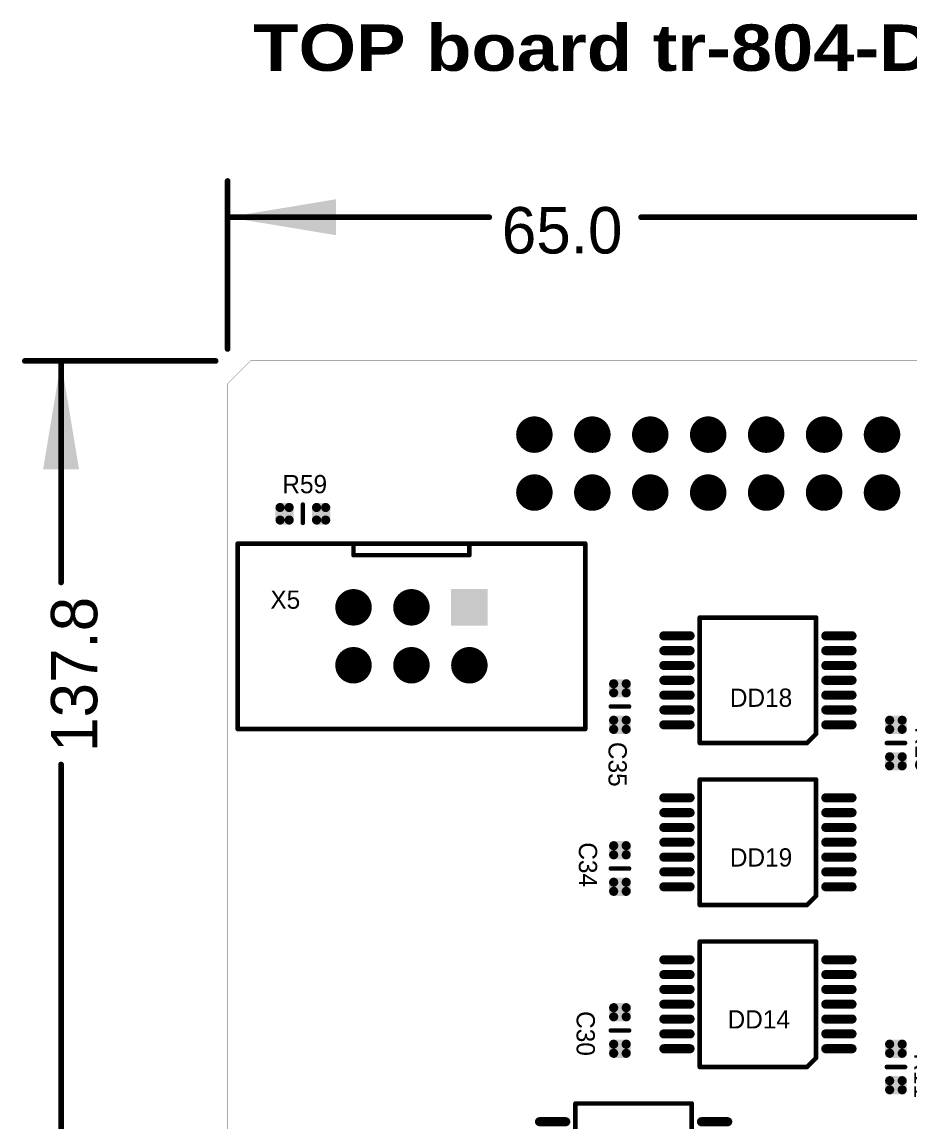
# Model space of a CAD drawing. Extents: x 199 to 362, y 337 to 503.
# Drawn here: x 199.39 to 238.36, y 454.3 to 502.56 of the extents above; entities that cross this region are included whole.
import ezdxf

# ---------------------------------------------------------------- set-up
doc = ezdxf.new("R2010")
doc.units = 0
doc.header["$MEASUREMENT"] = 0
for name, color, linetype in [('BOARD', 250, 'Continuous'), ('TOP', 254, 'Continuous'), ('TOP_ASSY', 253, 'Continuous'), ('TOP_SILK', 250, 'Continuous')]:
    doc.layers.add(name, color=color, linetype=linetype)

# ---------------------------------------------------------------- blocks, each defined once
blk = doc.blocks.new('UNIT_DISC')
at = {"linetype": 'Continuous', "const_width": 0.5}
blk.add_lwpolyline([(0.25, 0, 1), (-0.25, 0, 1)], format="xyb", close=True, dxfattribs=at)
blk = doc.blocks.new('0603_1605')
at = {"layer": 'TOP_ASSY', "linetype": 'Continuous', "const_width": 0.0001}
for points in [[(210.1, 481.9), (210.1, 480.1)], [(210.1, 481.9), (213.3, 481.9)], [(213.3, 481.9), (213.3, 480.1)], [(210.1, 480.1), (213.3, 480.1)]]:
    blk.add_lwpolyline(points, dxfattribs=at)
at = {"layer": 'TOP_SILK', "linetype": 'Continuous', "const_width": 0.2}
blk.add_lwpolyline([(211.7, 481.4), (211.7, 480.6)], dxfattribs=at)
at = {"layer": 'TOP_ASSY', "xscale": 0.0001, "yscale": 0.0001, "zscale": 0.0001}
for p in [(210.1, 481.9), (210.1, 481.9), (213.3, 481.9), (213.3, 481.9), (210.1, 480.1), (210.1, 480.1), (213.3, 480.1), (213.3, 480.1)]:
    blk.add_blockref('UNIT_DISC', p, dxfattribs=at)
at = {"layer": 'TOP_SILK', "xscale": 0.2, "yscale": 0.2, "zscale": 0.2}
for p in [(211.7, 481.4), (211.7, 480.6)]:
    blk.add_blockref('UNIT_DISC', p, dxfattribs=at)
blk = doc.blocks.new('SHAPE_RR_374_314_0_0_0_0')
for points in [[(-0.475, -0.2), (0.475, -0.2), (-0.475, 0.2), (0.475, 0.2)], [(-0.275, -0.4), (0.275, -0.4), (-0.275, 0.4), (0.275, 0.4)]]:
    blk.add_solid(points)
at = {"xscale": 0.4, "yscale": 0.4, "zscale": 0.4}
for p in [(-0.275, 0.2), (-0.275, -0.2), (0.275, 0.2), (0.275, -0.2)]:
    blk.add_blockref('UNIT_DISC', p, dxfattribs=at)
blk = doc.blocks.new('SMD80_95')
at = {"layer": 'TOP'}
blk.add_blockref('SHAPE_RR_374_314_0_0_0_0', (0, 0), dxfattribs=at)
blk = doc.blocks.new('R59')
blk.add_blockref('0603_1605', (0, 0))
at = {"rotation": 90}
for p in [(210.9, 481), (212.5, 481)]:
    blk.add_blockref('SMD80_95', p, dxfattribs=at)
at = {"layer": 'TOP_SILK'}
blk.add_text('R59', height=0.8, dxfattribs=at).set_placement((210.8, 481.9))
blk = doc.blocks.new('0603_1641')
at = {"layer": 'TOP_ASSY', "linetype": 'Continuous', "const_width": 0.0001}
for points in [[(224.7, 459.95), (226.5, 459.95)], [(224.7, 456.75), (224.7, 459.95)], [(226.5, 456.75), (226.5, 459.95)], [(224.7, 456.75), (226.5, 456.75)]]:
    blk.add_lwpolyline(points, dxfattribs=at)
at = {"layer": 'TOP_SILK', "linetype": 'Continuous', "const_width": 0.2}
blk.add_lwpolyline([(225.2, 458.35), (226, 458.35)], dxfattribs=at)
at = {"layer": 'TOP_ASSY', "xscale": 0.0001, "yscale": 0.0001, "zscale": 0.0001}
for p in [(224.7, 459.95), (224.7, 459.95), (226.5, 459.95), (226.5, 459.95), (224.7, 456.75), (224.7, 456.75), (226.5, 456.75), (226.5, 456.75)]:
    blk.add_blockref('UNIT_DISC', p, dxfattribs=at)
at = {"layer": 'TOP_SILK', "xscale": 0.2, "yscale": 0.2, "zscale": 0.2}
for p in [(225.2, 458.35), (226, 458.35)]:
    blk.add_blockref('UNIT_DISC', p, dxfattribs=at)
blk = doc.blocks.new('SMD80_95206')
at = {"layer": 'TOP'}
blk.add_blockref('SHAPE_RR_374_314_0_0_0_0', (0, 0), dxfattribs=at)
blk = doc.blocks.new('C30')
blk.add_blockref('0603_1641', (0, 0))
at = {"rotation": 180}
for name, p in [('SMD80_95206', (225.6, 459.15)), ('SMD80_95', (225.6, 457.55))]:
    blk.add_blockref(name, p, dxfattribs=at)
at = {"layer": 'TOP_SILK'}
blk.add_text('C30', height=0.8, rotation=270, dxfattribs=at).set_placement((223.7, 459.2))
blk = doc.blocks.new('0603_1669')
at = {"layer": 'TOP_ASSY', "linetype": 'Continuous', "const_width": 0.0001}
for points in [[(224.7, 474.15), (226.5, 474.15)], [(224.7, 470.95), (224.7, 474.15)], [(226.5, 470.95), (226.5, 474.15)], [(224.7, 470.95), (226.5, 470.95)]]:
    blk.add_lwpolyline(points, dxfattribs=at)
at = {"layer": 'TOP_SILK', "linetype": 'Continuous', "const_width": 0.2}
blk.add_lwpolyline([(225.2, 472.55), (226, 472.55)], dxfattribs=at)
at = {"layer": 'TOP_ASSY', "xscale": 0.0001, "yscale": 0.0001, "zscale": 0.0001}
for p in [(224.7, 474.15), (224.7, 474.15), (226.5, 474.15), (226.5, 474.15), (224.7, 470.95), (224.7, 470.95), (226.5, 470.95), (226.5, 470.95)]:
    blk.add_blockref('UNIT_DISC', p, dxfattribs=at)
at = {"layer": 'TOP_SILK', "xscale": 0.2, "yscale": 0.2, "zscale": 0.2}
for p in [(225.2, 472.55), (226, 472.55)]:
    blk.add_blockref('UNIT_DISC', p, dxfattribs=at)
blk = doc.blocks.new('C35')
blk.add_blockref('0603_1669', (0, 0))
at = {"rotation": 180}
for p in [(225.6, 473.35), (225.6, 471.75)]:
    blk.add_blockref('SMD80_95', p, dxfattribs=at)
at = {"layer": 'TOP_SILK'}
blk.add_text('C35', height=0.8, rotation=270, dxfattribs=at).set_placement((225.1, 471))
blk = doc.blocks.new('0603_1655')
at = {"layer": 'TOP_ASSY', "linetype": 'Continuous', "const_width": 0.0001}
for points in [[(224.7, 467.05), (226.5, 467.05)], [(224.7, 463.85), (224.7, 467.05)], [(226.5, 463.85), (226.5, 467.05)], [(224.7, 463.85), (226.5, 463.85)]]:
    blk.add_lwpolyline(points, dxfattribs=at)
at = {"layer": 'TOP_SILK', "linetype": 'Continuous', "const_width": 0.2}
blk.add_lwpolyline([(225.2, 465.45), (226, 465.45)], dxfattribs=at)
at = {"layer": 'TOP_ASSY', "xscale": 0.0001, "yscale": 0.0001, "zscale": 0.0001}
for p in [(224.7, 467.05), (224.7, 467.05), (226.5, 467.05), (226.5, 467.05), (224.7, 463.85), (224.7, 463.85), (226.5, 463.85), (226.5, 463.85)]:
    blk.add_blockref('UNIT_DISC', p, dxfattribs=at)
at = {"layer": 'TOP_SILK', "xscale": 0.2, "yscale": 0.2, "zscale": 0.2}
for p in [(225.2, 465.45), (226, 465.45)]:
    blk.add_blockref('UNIT_DISC', p, dxfattribs=at)
blk = doc.blocks.new('C34')
blk.add_blockref('0603_1655', (0, 0))
at = {"rotation": 180}
for p in [(225.6, 466.25), (225.6, 464.65)]:
    blk.add_blockref('SMD80_95', p, dxfattribs=at)
at = {"layer": 'TOP_SILK'}
blk.add_text('C34', height=0.8, rotation=270, dxfattribs=at).set_placement((223.8, 466.6))
blk = doc.blocks.new('0603_1764')
at = {"layer": 'TOP_ASSY', "linetype": 'Continuous', "const_width": 0.0001}
for points in [[(236.8, 458.35), (238.6, 458.35)], [(236.8, 455.15), (236.8, 458.35)], [(238.6, 455.15), (238.6, 458.35)], [(236.8, 455.15), (238.6, 455.15)]]:
    blk.add_lwpolyline(points, dxfattribs=at)
at = {"layer": 'TOP_SILK', "linetype": 'Continuous', "const_width": 0.2}
blk.add_lwpolyline([(237.3, 456.75), (238.1, 456.75)], dxfattribs=at)
at = {"layer": 'TOP_ASSY', "xscale": 0.0001, "yscale": 0.0001, "zscale": 0.0001}
for p in [(236.8, 458.35), (236.8, 458.35), (238.6, 458.35), (238.6, 458.35), (236.8, 455.15), (236.8, 455.15), (238.6, 455.15), (238.6, 455.15)]:
    blk.add_blockref('UNIT_DISC', p, dxfattribs=at)
at = {"layer": 'TOP_SILK', "xscale": 0.2, "yscale": 0.2, "zscale": 0.2}
for p in [(237.3, 456.75), (238.1, 456.75)]:
    blk.add_blockref('UNIT_DISC', p, dxfattribs=at)
blk = doc.blocks.new('SMD80_95205')
at = {"layer": 'TOP'}
blk.add_blockref('SHAPE_RR_374_314_0_0_0_0', (0, 0), dxfattribs=at)
blk = doc.blocks.new('R11')
blk.add_blockref('0603_1764', (0, 0))
at = {"rotation": 180}
for name, p in [('SMD80_95', (237.7, 457.55)), ('SMD80_95205', (237.7, 455.95))]:
    blk.add_blockref(name, p, dxfattribs=at)
at = {"layer": 'TOP_SILK'}
blk.add_text('R11', height=0.8, rotation=270, dxfattribs=at).set_placement((238.5, 457.35))
blk = doc.blocks.new('0603_1778')
at = {"layer": 'TOP_ASSY', "linetype": 'Continuous', "const_width": 0.0001}
for points in [[(236.8, 472.55), (238.6, 472.55)], [(236.8, 469.35), (236.8, 472.55)], [(238.6, 469.35), (238.6, 472.55)], [(236.8, 469.35), (238.6, 469.35)]]:
    blk.add_lwpolyline(points, dxfattribs=at)
at = {"layer": 'TOP_SILK', "linetype": 'Continuous', "const_width": 0.2}
blk.add_lwpolyline([(237.3, 470.95), (238.1, 470.95)], dxfattribs=at)
at = {"layer": 'TOP_ASSY', "xscale": 0.0001, "yscale": 0.0001, "zscale": 0.0001}
for p in [(236.8, 472.55), (236.8, 472.55), (238.6, 472.55), (238.6, 472.55), (236.8, 469.35), (236.8, 469.35), (238.6, 469.35), (238.6, 469.35)]:
    blk.add_blockref('UNIT_DISC', p, dxfattribs=at)
at = {"layer": 'TOP_SILK', "xscale": 0.2, "yscale": 0.2, "zscale": 0.2}
for p in [(237.3, 470.95), (238.1, 470.95)]:
    blk.add_blockref('UNIT_DISC', p, dxfattribs=at)
blk = doc.blocks.new('SMD80_9588')
at = {"layer": 'TOP'}
blk.add_blockref('SHAPE_RR_374_314_0_0_0_0', (0, 0), dxfattribs=at)
blk = doc.blocks.new('R15')
blk.add_blockref('0603_1778', (0, 0))
at = {"rotation": 180}
for name, p in [('SMD80_95', (237.7, 471.75)), ('SMD80_9588', (237.7, 470.15))]:
    blk.add_blockref(name, p, dxfattribs=at)
at = {"layer": 'TOP_SILK'}
blk.add_text('R15', height=0.8, rotation=270, dxfattribs=at).set_placement((238.55, 471.65))
blk = doc.blocks.new('TSSOP_14_0_65_PANTES_3155')
at = {"layer": 'TOP_ASSY', "linetype": 'Continuous', "const_width": 0.0001}
for points in [[(221.05, 448.85), (221.05, 455.95)], [(221.05, 455.95), (231.35, 455.95)], [(231.35, 455.95), (231.35, 448.85)], [(226.3, 452.4), (226.1, 452.4)], [(226.2, 452.302), (226.2, 452.502)], [(231.35, 448.85), (221.05, 448.85)]]:
    blk.add_lwpolyline(points, dxfattribs=at)
at = {"layer": 'TOP_SILK', "linetype": 'Continuous', "const_width": 0.2}
for points in [[(223.65, 449.65), (223.65, 455.15)], [(223.65, 455.15), (228.75, 455.15)], [(228.75, 455.15), (228.75, 450.05)], [(228.75, 450.05), (228.35, 449.65)], [(228.35, 449.65), (223.65, 449.65)]]:
    blk.add_lwpolyline(points, dxfattribs=at)
at = {"layer": 'TOP_ASSY', "xscale": 0.0001, "yscale": 0.0001, "zscale": 0.0001}
for p in [(221.05, 455.95), (221.05, 455.95), (231.35, 455.95), (231.35, 455.95), (226.1, 452.4), (226.2, 452.502), (226.2, 452.302), (226.3, 452.4), (221.05, 448.85), (221.05, 448.85), (231.35, 448.85), (231.35, 448.85)]:
    blk.add_blockref('UNIT_DISC', p, dxfattribs=at)
at = {"layer": 'TOP_SILK', "xscale": 0.2, "yscale": 0.2, "zscale": 0.2}
for p in [(223.65, 455.15), (223.65, 455.15), (228.75, 455.15), (228.75, 455.15), (228.75, 450.05), (228.75, 450.05), (223.65, 449.65), (223.65, 449.65), (228.35, 449.65), (228.35, 449.65)]:
    blk.add_blockref('UNIT_DISC', p, dxfattribs=at)
blk = doc.blocks.new('SHAPE_OV_610_157_0_0_0_0')
at = {"linetype": 'Continuous', "const_width": 0.4}
blk.add_lwpolyline([(-0.575, 0), (0.575, 0)], dxfattribs=at)
at = {"xscale": 0.4, "yscale": 0.4, "zscale": 0.4}
for p in [(-0.575, 0), (0.575, 0)]:
    blk.add_blockref('UNIT_DISC', p, dxfattribs=at)
blk = doc.blocks.new('SMD155_040')
at = {"layer": 'TOP'}
blk.add_blockref('SHAPE_OV_610_157_0_0_0_0', (0, 0), dxfattribs=at)
blk = doc.blocks.new('SMD155_040199')
at = {"layer": 'TOP'}
blk.add_blockref('SHAPE_OV_610_157_0_0_0_0', (0, 0), dxfattribs=at)
blk = doc.blocks.new('SMD155_040220')
at = {"layer": 'TOP'}
blk.add_blockref('SHAPE_OV_610_157_0_0_0_0', (0, 0), dxfattribs=at)
blk = doc.blocks.new('SMD155_04019')
at = {"layer": 'TOP'}
blk.add_blockref('SHAPE_OV_610_157_0_0_0_0', (0, 0), dxfattribs=at)
blk = doc.blocks.new('DD15')
blk.add_blockref('TSSOP_14_0_65_PANTES_3155', (0, 0))
at = {"rotation": 180}
for name, p in [('SMD155_040', (222.65, 454.351)), ('SMD155_040199', (229.75, 454.351)), ('SMD155_040220', (222.65, 453.701)), ('SMD155_040', (229.75, 453.701)), ('SMD155_040', (222.65, 453.051)), ('SMD155_040', (229.75, 453.051)), ('SMD155_040', (222.65, 452.401)), ('SMD155_040', (229.75, 452.401)), ('SMD155_040', (222.65, 451.751)), ('SMD155_040', (229.75, 451.751)), ('SMD155_04019', (222.65, 451.101)), ('SMD155_040', (229.75, 451.101)), ('SMD155_040', (222.65, 450.451)), ('SMD155_040', (229.75, 450.451))]:
    blk.add_blockref(name, p, dxfattribs=at)
at = {"layer": 'TOP_SILK'}
blk.add_text('DD15', height=0.8, dxfattribs=at).set_placement((225.11875, 451.8375))
blk = doc.blocks.new('TSSOP_14_0_65_PANTES_3273')
at = {"layer": 'TOP_ASSY', "linetype": 'Continuous', "const_width": 0.0001}
for points in [[(226.5, 463.05), (226.5, 470.15)], [(226.5, 470.15), (236.8, 470.15)], [(236.8, 470.15), (236.8, 463.05)], [(231.65, 466.502), (231.65, 466.702)], [(231.75, 466.6), (231.55, 466.6)], [(236.8, 463.05), (226.5, 463.05)]]:
    blk.add_lwpolyline(points, dxfattribs=at)
at = {"layer": 'TOP_SILK', "linetype": 'Continuous', "const_width": 0.2}
for points in [[(229.1, 463.85), (229.1, 469.35)], [(229.1, 469.35), (234.2, 469.35)], [(234.2, 469.35), (234.2, 464.25)], [(234.2, 464.25), (233.8, 463.85)], [(233.8, 463.85), (229.1, 463.85)]]:
    blk.add_lwpolyline(points, dxfattribs=at)
at = {"layer": 'TOP_ASSY', "xscale": 0.0001, "yscale": 0.0001, "zscale": 0.0001}
for p in [(226.5, 470.15), (226.5, 470.15), (236.8, 470.15), (236.8, 470.15), (231.65, 466.702), (231.55, 466.6), (231.65, 466.502), (231.75, 466.6), (226.5, 463.05), (226.5, 463.05), (236.8, 463.05), (236.8, 463.05)]:
    blk.add_blockref('UNIT_DISC', p, dxfattribs=at)
at = {"layer": 'TOP_SILK', "xscale": 0.2, "yscale": 0.2, "zscale": 0.2}
for p in [(229.1, 469.35), (229.1, 469.35), (234.2, 469.35), (234.2, 469.35), (234.2, 464.25), (234.2, 464.25), (229.1, 463.85), (229.1, 463.85), (233.8, 463.85), (233.8, 463.85)]:
    blk.add_blockref('UNIT_DISC', p, dxfattribs=at)
blk = doc.blocks.new('SMD155_04086')
at = {"layer": 'TOP'}
blk.add_blockref('SHAPE_OV_610_157_0_0_0_0', (0, 0), dxfattribs=at)
blk = doc.blocks.new('SMD155_04096')
at = {"layer": 'TOP'}
blk.add_blockref('SHAPE_OV_610_157_0_0_0_0', (0, 0), dxfattribs=at)
blk = doc.blocks.new('DD19')
blk.add_blockref('TSSOP_14_0_65_PANTES_3273', (0, 0))
at = {"rotation": 180}
for name, p in [('SMD155_040', (228.1, 468.551)), ('SMD155_04086', (235.2, 468.551)), ('SMD155_04096', (228.1, 467.901)), ('SMD155_040', (235.2, 467.901)), ('SMD155_040', (228.1, 467.251)), ('SMD155_040', (235.2, 467.251)), ('SMD155_040', (228.1, 466.601)), ('SMD155_040', (235.2, 466.601)), ('SMD155_040', (228.1, 465.951)), ('SMD155_040', (235.2, 465.951)), ('SMD155_040', (228.1, 465.301)), ('SMD155_040', (235.2, 465.301)), ('SMD155_040', (228.1, 464.651)), ('SMD155_040', (235.2, 464.651))]:
    blk.add_blockref(name, p, dxfattribs=at)
at = {"layer": 'TOP_SILK'}
blk.add_text('DD19', height=0.8, dxfattribs=at).set_placement((230.41875, 465.5375))
blk = doc.blocks.new('TSSOP_14_0_65_PANTES_3306')
at = {"layer": 'TOP_ASSY', "linetype": 'Continuous', "const_width": 0.0001}
for points in [[(226.5, 470.15), (226.5, 477.25)], [(226.5, 477.25), (236.8, 477.25)], [(236.8, 477.25), (236.8, 470.15)], [(231.75, 473.7), (231.55, 473.7)], [(231.65, 473.602), (231.65, 473.802)], [(236.8, 470.15), (226.5, 470.15)]]:
    blk.add_lwpolyline(points, dxfattribs=at)
at = {"layer": 'TOP_SILK', "linetype": 'Continuous', "const_width": 0.2}
for points in [[(229.1, 470.95), (229.1, 476.45)], [(229.1, 476.45), (234.2, 476.45)], [(234.2, 476.45), (234.2, 471.35)], [(233.8, 470.95), (229.1, 470.95)], [(234.2, 471.35), (233.8, 470.95)]]:
    blk.add_lwpolyline(points, dxfattribs=at)
at = {"layer": 'TOP_ASSY', "xscale": 0.0001, "yscale": 0.0001, "zscale": 0.0001}
for p in [(226.5, 477.25), (226.5, 477.25), (236.8, 477.25), (236.8, 477.25), (231.55, 473.7), (231.65, 473.802), (231.65, 473.602), (231.75, 473.7), (226.5, 470.15), (226.5, 470.15), (236.8, 470.15), (236.8, 470.15)]:
    blk.add_blockref('UNIT_DISC', p, dxfattribs=at)
at = {"layer": 'TOP_SILK', "xscale": 0.2, "yscale": 0.2, "zscale": 0.2}
for p in [(229.1, 476.45), (229.1, 476.45), (234.2, 476.45), (234.2, 476.45), (229.1, 470.95), (229.1, 470.95), (233.8, 470.95), (233.8, 470.95), (234.2, 471.35), (234.2, 471.35)]:
    blk.add_blockref('UNIT_DISC', p, dxfattribs=at)
blk = doc.blocks.new('SMD155_04085')
at = {"layer": 'TOP'}
blk.add_blockref('SHAPE_OV_610_157_0_0_0_0', (0, 0), dxfattribs=at)
blk = doc.blocks.new('SMD155_04095')
at = {"layer": 'TOP'}
blk.add_blockref('SHAPE_OV_610_157_0_0_0_0', (0, 0), dxfattribs=at)
blk = doc.blocks.new('DD18')
blk.add_blockref('TSSOP_14_0_65_PANTES_3306', (0, 0))
at = {"rotation": 180}
for name, p in [('SMD155_040', (228.1, 475.651)), ('SMD155_04085', (235.2, 475.651)), ('SMD155_04095', (228.1, 475.001)), ('SMD155_040', (235.2, 475.001)), ('SMD155_040', (228.1, 474.351)), ('SMD155_040', (235.2, 474.351)), ('SMD155_040', (228.1, 473.701)), ('SMD155_040', (235.2, 473.701)), ('SMD155_040', (228.1, 473.051)), ('SMD155_040', (235.2, 473.051)), ('SMD155_040', (228.1, 472.401)), ('SMD155_040', (235.2, 472.401)), ('SMD155_040', (228.1, 471.751)), ('SMD155_040', (235.2, 471.751))]:
    blk.add_blockref(name, p, dxfattribs=at)
at = {"layer": 'TOP_SILK'}
blk.add_text('DD18', height=0.8, dxfattribs=at).set_placement((230.41875, 472.5375))
blk = doc.blocks.new('TSSOP_14_0_65_PANTES_3889')
at = {"layer": 'TOP_ASSY', "linetype": 'Continuous', "const_width": 0.0001}
for points in [[(226.5, 455.95), (226.5, 463.05)], [(226.5, 463.05), (236.8, 463.05)], [(236.8, 463.05), (236.8, 455.95)], [(231.75, 459.5), (231.55, 459.5)], [(231.65, 459.402), (231.65, 459.602)], [(236.8, 455.95), (226.5, 455.95)]]:
    blk.add_lwpolyline(points, dxfattribs=at)
at = {"layer": 'TOP_SILK', "linetype": 'Continuous', "const_width": 0.2}
for points in [[(229.1, 456.75), (229.1, 462.25)], [(229.1, 462.25), (234.2, 462.25)], [(234.2, 462.25), (234.2, 457.15)], [(234.2, 457.15), (233.8, 456.75)], [(233.8, 456.75), (229.1, 456.75)]]:
    blk.add_lwpolyline(points, dxfattribs=at)
at = {"layer": 'TOP_ASSY', "xscale": 0.0001, "yscale": 0.0001, "zscale": 0.0001}
for p in [(226.5, 463.05), (226.5, 463.05), (236.8, 463.05), (236.8, 463.05), (231.55, 459.5), (231.65, 459.602), (231.75, 459.5), (231.65, 459.402), (226.5, 455.95), (226.5, 455.95), (236.8, 455.95), (236.8, 455.95)]:
    blk.add_blockref('UNIT_DISC', p, dxfattribs=at)
at = {"layer": 'TOP_SILK', "xscale": 0.2, "yscale": 0.2, "zscale": 0.2}
for p in [(229.1, 462.25), (229.1, 462.25), (234.2, 462.25), (234.2, 462.25), (234.2, 457.15), (234.2, 457.15), (229.1, 456.75), (229.1, 456.75), (233.8, 456.75), (233.8, 456.75)]:
    blk.add_blockref('UNIT_DISC', p, dxfattribs=at)
blk = doc.blocks.new('SMD155_04078')
at = {"layer": 'TOP'}
blk.add_blockref('SHAPE_OV_610_157_0_0_0_0', (0, 0), dxfattribs=at)
blk = doc.blocks.new('SMD155_040212')
at = {"layer": 'TOP'}
blk.add_blockref('SHAPE_OV_610_157_0_0_0_0', (0, 0), dxfattribs=at)
blk = doc.blocks.new('DD14')
blk.add_blockref('TSSOP_14_0_65_PANTES_3889', (0, 0))
at = {"rotation": 180}
for name, p in [('SMD155_040', (228.1, 461.451)), ('SMD155_04078', (235.2, 461.451)), ('SMD155_040212', (228.1, 460.801)), ('SMD155_040', (235.2, 460.801)), ('SMD155_040', (228.1, 460.151)), ('SMD155_040', (235.2, 460.151)), ('SMD155_040', (228.1, 459.501)), ('SMD155_040', (235.2, 459.501)), ('SMD155_040', (228.1, 458.851)), ('SMD155_040', (235.2, 458.851)), ('SMD155_040', (228.1, 458.201)), ('SMD155_040', (235.2, 458.201)), ('SMD155_040', (228.1, 457.551)), ('SMD155_040', (235.2, 457.551))]:
    blk.add_blockref(name, p, dxfattribs=at)
at = {"layer": 'TOP_SILK'}
blk.add_text('DD14', height=0.8, dxfattribs=at).set_placement((230.31875, 458.4375))
blk = doc.blocks.new('POLY_S3_L3_421464')
at = {"layer": 'BOARD'}
blk.add_solid([(201.1, 487.7), (201.8874, 482.9502), (200.3126, 482.9502)], dxfattribs=at)
blk = doc.blocks.new('DIM_L3_421277')
at = {"layer": 'BOARD', "linetype": 'Continuous', "const_width": 0.25}
for points in [[(207.876, 487.7), (199.5125, 487.7)], [(201.1, 487.7), (201.1, 477.99123)], [(201.1, 349.9), (201.1, 470.00877)]]:
    blk.add_lwpolyline(points, dxfattribs=at)
blk.add_blockref('POLY_S3_L3_421464', (0, 0))
at = {"layer": 'BOARD', "xscale": 0.25, "yscale": 0.25, "zscale": 0.25}
for p in [(199.5125, 487.7), (201.1, 487.7), (207.876, 487.7), (201.1, 477.99123), (201.1, 470.00877)]:
    blk.add_blockref('UNIT_DISC', p, dxfattribs=at)
at = {"layer": 'BOARD'}
blk.add_text('137.8', height=2.032, rotation=90, dxfattribs=at).set_placement((202.6875, 470.56042))
blk = doc.blocks.new('POLY_S3_L3_421274')
at = {"layer": 'BOARD'}
blk.add_solid([(208.4, 494), (213.1498, 494.7874), (213.1498, 493.2126)], dxfattribs=at)
blk = doc.blocks.new('POLY_S3_L3_421276')
at = {"layer": 'BOARD'}
blk.add_solid([(273.4, 494), (268.6502, 494.7874), (268.6502, 493.2126)], dxfattribs=at)
blk = doc.blocks.new('DIM_L3_421101')
at = {"layer": 'BOARD', "linetype": 'Continuous', "const_width": 0.25}
for points in [[(208.4, 488.224), (208.4, 495.5875)], [(273.4, 488.224), (273.4, 495.5875)], [(208.4, 494), (219.87023, 494)], [(273.4, 494), (226.52977, 494)]]:
    blk.add_lwpolyline(points, dxfattribs=at)
for name in ['POLY_S3_L3_421274', 'POLY_S3_L3_421276']:
    blk.add_blockref(name, (0, 0))
at = {"layer": 'BOARD', "xscale": 0.25, "yscale": 0.25, "zscale": 0.25}
for p in [(208.4, 495.5875), (273.4, 495.5875), (208.4, 494), (219.87023, 494), (226.52977, 494), (273.4, 494), (208.4, 488.224), (273.4, 488.224)]:
    blk.add_blockref('UNIT_DISC', p, dxfattribs=at)
at = {"layer": 'BOARD'}
blk.add_text('65.0', height=2.032, dxfattribs=at).set_placement((220.42188, 492.4125))
blk = doc.blocks.new('IDC_6_4329')
at = {"layer": 'TOP_ASSY', "linetype": 'Continuous', "const_width": 0.0001}
for points in [[(208.84, 479.694), (224.08, 479.694)], [(208.84, 471.566), (208.84, 479.694)], [(213.92, 479.186), (213.92, 479.694)], [(219, 479.694), (219, 479.186)], [(224.08, 479.694), (224.08, 471.566)], [(219, 479.186), (213.92, 479.186)], [(216.46, 479.186), (216.46, 471.566)], [(224.08, 475.63), (208.84, 475.63)], [(224.08, 471.566), (208.84, 471.566)]]:
    blk.add_lwpolyline(points, dxfattribs=at)
at = {"layer": 'TOP_SILK', "linetype": 'Continuous', "const_width": 0.2}
for points in [[(208.841, 479.694), (224.08, 479.694)], [(208.841, 471.566), (208.841, 479.694)], [(213.92, 479.186), (213.92, 479.694)], [(219, 479.186), (219, 479.694)], [(224.08, 479.694), (224.08, 471.566)], [(219, 479.186), (213.92, 479.186)], [(224.08, 471.566), (208.841, 471.566)]]:
    blk.add_lwpolyline(points, dxfattribs=at)
at = {"layer": 'TOP_ASSY', "xscale": 0.0001, "yscale": 0.0001, "zscale": 0.0001}
for p in [(208.84, 479.694), (208.84, 479.694), (213.92, 479.694), (219, 479.694), (224.08, 479.694), (224.08, 479.694), (213.92, 479.186), (213.92, 479.186), (216.46, 479.186), (219, 479.186), (219, 479.186), (208.84, 475.63), (224.08, 475.63), (208.84, 471.566), (208.84, 471.566), (216.46, 471.566), (224.08, 471.566), (224.08, 471.566)]:
    blk.add_blockref('UNIT_DISC', p, dxfattribs=at)
at = {"layer": 'TOP_SILK', "xscale": 0.2, "yscale": 0.2, "zscale": 0.2}
for p in [(208.841, 479.694), (208.841, 479.694), (213.92, 479.694), (219, 479.694), (224.08, 479.694), (224.08, 479.694), (213.92, 479.186), (213.92, 479.186), (219, 479.186), (219, 479.186), (208.841, 471.566), (208.841, 471.566), (224.08, 471.566), (224.08, 471.566)]:
    blk.add_blockref('UNIT_DISC', p, dxfattribs=at)
blk = doc.blocks.new('SHAPE_EL_629_629_0_0_0_0')
at = {"xscale": 1.6, "yscale": 1.6, "zscale": 1.6}
blk.add_blockref('UNIT_DISC', (0, 0), dxfattribs=at)
blk = doc.blocks.new('SHAPE_SQ_629_629_0_0_0_0')
blk.add_solid([(-0.8, -0.8), (0.8, -0.8), (-0.8, 0.8), (0.8, 0.8)])

msp = doc.modelspace()

# ---------------------------------------------------------------- linework, layer by layer
at = {"layer": 'BOARD', "linetype": 'Continuous', "const_width": 0.01}
for points in [[(208.4, 486.7), (209.4, 487.7)], [(272.4, 487.7), (209.4, 487.7)], [(208.4, 359.4), (208.4, 486.7)]]:
    msp.add_lwpolyline(points, dxfattribs=at)

# ---------------------------------------------------------------- block references
for name in ['DIM_L3_421101', 'DIM_L3_421277', 'R59', 'IDC_6_4329', 'DD18', 'C35', 'R15', 'DD19', 'C34', 'DD14', 'C30', 'R11', 'DD15']:
    msp.add_blockref(name, (0, 0))
at = {"layer": 'BOARD', "xscale": 0.01, "yscale": 0.01, "zscale": 0.01}
for p in [(209.4, 487.7), (209.4, 487.7), (208.4, 486.7), (208.4, 486.7)]:
    msp.add_blockref('UNIT_DISC', p, dxfattribs=at)
at = {"layer": 'TOP', "rotation": 270}
for name, p in [('SHAPE_EL_629_629_0_0_0_0', (221.85, 484.47)), ('SHAPE_EL_629_629_0_0_0_0', (224.39, 484.47)), ('SHAPE_EL_629_629_0_0_0_0', (226.93, 484.47)), ('SHAPE_EL_629_629_0_0_0_0', (229.47, 484.47)), ('SHAPE_EL_629_629_0_0_0_0', (232.01, 484.47)), ('SHAPE_EL_629_629_0_0_0_0', (234.55, 484.47)), ('SHAPE_EL_629_629_0_0_0_0', (237.09, 484.47)), ('SHAPE_EL_629_629_0_0_0_0', (221.85, 481.93)), ('SHAPE_EL_629_629_0_0_0_0', (224.39, 481.93)), ('SHAPE_EL_629_629_0_0_0_0', (226.93, 481.93)), ('SHAPE_EL_629_629_0_0_0_0', (229.47, 481.93)), ('SHAPE_EL_629_629_0_0_0_0', (232.01, 481.93)), ('SHAPE_EL_629_629_0_0_0_0', (234.55, 481.93)), ('SHAPE_EL_629_629_0_0_0_0', (237.09, 481.93)), ('SHAPE_EL_629_629_0_0_0_0', (213.92, 476.9)), ('SHAPE_EL_629_629_0_0_0_0', (216.46, 476.9)), ('SHAPE_SQ_629_629_0_0_0_0', (219, 476.9)), ('SHAPE_EL_629_629_0_0_0_0', (213.92, 474.36)), ('SHAPE_EL_629_629_0_0_0_0', (216.46, 474.36)), ('SHAPE_EL_629_629_0_0_0_0', (219, 474.36))]:
    msp.add_blockref(name, p, dxfattribs=at)

# ---------------------------------------------------------------- texts
at = {"layer": 'TOP_SILK'}
msp.add_text('X5', height=0.8, dxfattribs=at).set_placement((210.275, 476.837))
at = {"layer": 'TOP_SILK', "linetype": 'Continuous', "insert": (209.525, 502.448), "char_height": 0.2, "width": 66.4726, "attachment_point": 1}
msp.add_mtext('\\pt1;{\\fArial Black|b1|i0|c204|p34;\\H10.16x;\\C240;\\c2367469;TOP board tr-804-DECT_2023-06}', dxfattribs=at)

doc.saveas('drawing.dxf')
